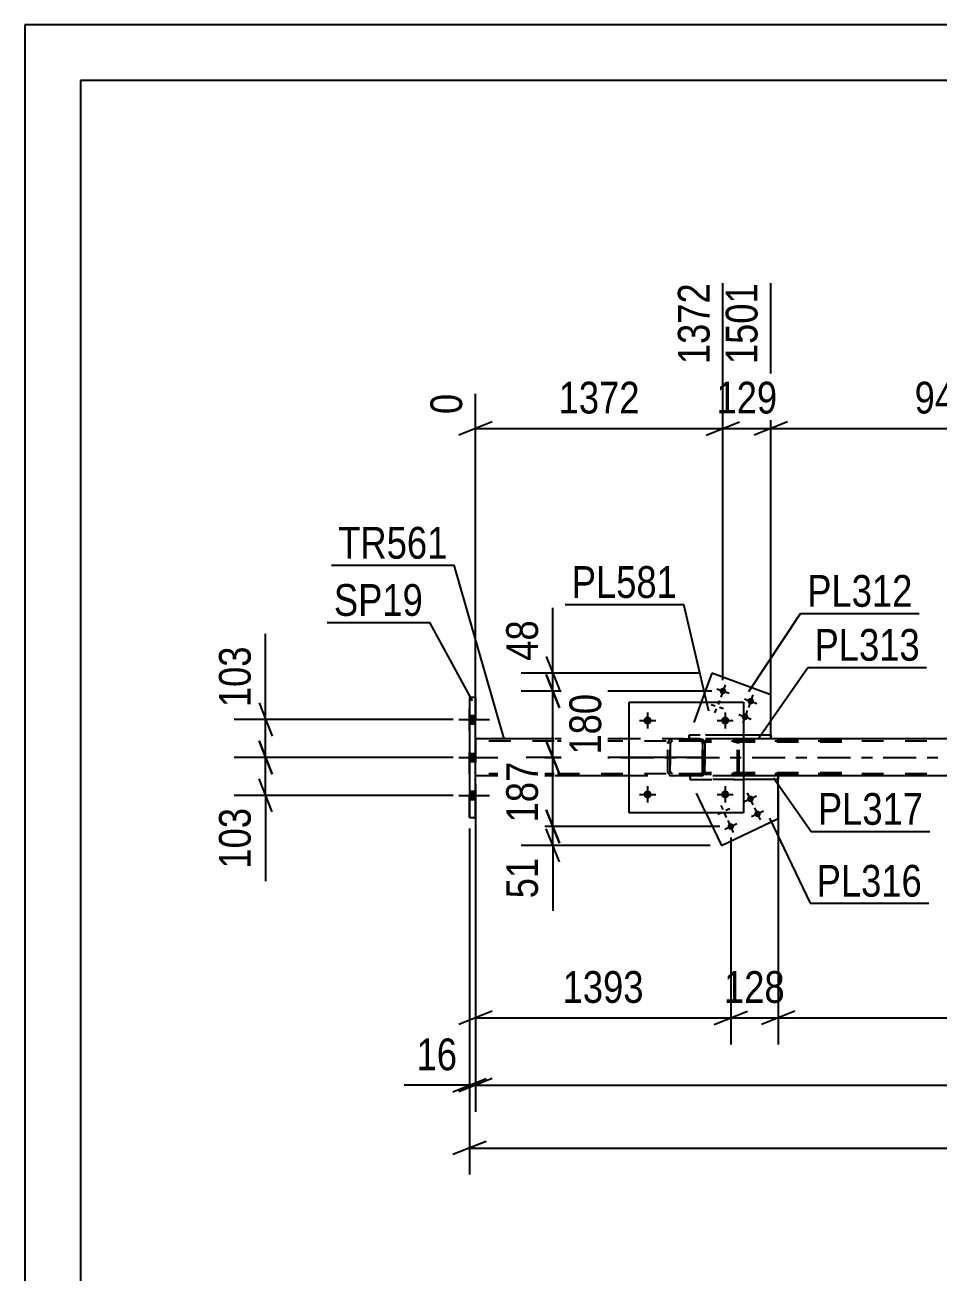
# Model space of a CAD drawing. Header units: millimetres. Extents: x 0 to 594, y 0 to 420.
# Drawn here: x 0 to 82.4, y 307.5 to 420 of the extents above; entities that cross this region are included whole.
import ezdxf

# ---------------------------------------------------------------- set-up
doc = ezdxf.new("R2010")
doc.units = ezdxf.units.MM
doc.linetypes.add('DXK_LINE_DOT2', pattern=[3.9198, 1.9599, -1.9599])
doc.linetypes.add('DXK_LINE_DOT3', pattern=[5.9187, 2.979, -0.9799, 0.9799, -0.9799])
doc.styles.add('Arial Narrow', font='ARIALN.TTF', dxfattribs={"height": 0.2})

# ---------------------------------------------------------------- blocks, each defined once
blk = doc.blocks.new('Unknown-570345895-1135 - 11720')
at = {"color": 5, "linetype": 'Continuous'}
for p, q in [((594, 420), (0, 420)), ((0, 420), (0, 0)), ((589, 415), (5, 415)), ((5, 415), (5, 5))]:
    blk.add_line(p, q, dxfattribs=at)
blk = doc.blocks.new('Part-570345895-4169 - 4057')
at = {"color": 2, "linetype": 'Continuous'}
for p, q in [((40.65, 359.32), (40.12, 359.32)), ((40.12, 359.32), (40.12, 348.48)), ((40.65, 348.48), (40.65, 359.32)), ((40.12, 348.48), (40.65, 348.48))]:
    blk.add_line(p, q, dxfattribs=at)
at = {"color": 7, "linetype": 'DXK_LINE_DOT2'}
for p, q in [((40.12, 348.48), (40.12, 359.32)), ((40.65, 359.32), (40.65, 348.48))]:
    blk.add_line(p, q, dxfattribs=at)
blk = doc.blocks.new('Bolt-570345895-4073 - 4057')
at = {"linetype": 'Continuous'}
for points in [[(65.19, 350.04, -1), (65.73, 350.29, -1)], [(65.83, 348.68, -1), (66.37, 348.94, -1)], [(63.42, 347.54, -1), (63.96, 347.79, -1)]]:
    blk.add_hatch(color=1, dxfattribs=at).paths.add_polyline_path(points)
at = {"color": 1, "linetype": 'Continuous'}
for p, q in [((66, 350.42), (64.92, 349.91)), ((65.72, 349.62), (65.2, 350.71)), ((62.51, 348.77), (62.87, 348.94)), ((62.79, 349.56), (62.97, 349.2)), ((63.59, 349.28), (63.23, 349.11)), ((66.65, 349.06), (65.56, 348.55)), ((66.36, 348.27), (65.85, 349.35)), ((63.31, 348.48), (63.14, 348.84)), ((64.24, 347.92), (63.15, 347.41)), ((63.95, 347.12), (63.44, 348.21))]:
    blk.add_line(p, q, dxfattribs=at)
blk = doc.blocks.new('Part-570345895-4080 - 4057')
at = {"color": 7, "linetype": 'DXK_LINE_DOT2'}
for p, q in [((60.03, 351.9), (60.03, 352.23)), ((60.03, 352.23), (60.03, 351.9)), ((64.85, 352.23), (60.03, 352.23)), ((67.96, 351.9), (67.96, 352.23)), ((67.96, 352.23), (67.96, 352.23)), ((60.03, 351.9), (64.85, 351.9)), ((67.96, 351.9), (67.96, 351.9))]:
    blk.add_line(p, q, dxfattribs=at)
at = {"color": 2, "linetype": 'Continuous'}
for p, q in [((67.96, 352.23), (64.85, 352.23)), ((67.96, 352.23), (67.96, 352.23)), ((67.96, 352.23), (67.96, 351.9)), ((67.96, 351.9), (64.85, 351.9)), ((67.96, 351.9), (67.96, 351.9))]:
    blk.add_line(p, q, dxfattribs=at)
blk = doc.blocks.new('Part-570345895-4085 - 4057')
at = {"color": 2, "linetype": 'Continuous'}
for p, q in [((61.97, 361.5), (61.02, 358.9)), ((67.3, 359.56), (61.97, 361.5)), ((67.3, 355.9), (67.3, 359.56))]:
    blk.add_line(p, q, dxfattribs=at)
at = {"color": 7, "linetype": 'DXK_LINE_DOT2'}
for p in [(61.02, 358.9), (67.3, 355.9)]:
    blk.add_line(p, (59.93, 355.9), dxfattribs=at)
blk = doc.blocks.new('Part-570345895-4101 - 4057')
at = {"linetype": 'Continuous'}
blk.add_hatch(color=2, dxfattribs=at).paths.add_polyline_path([(165.46, 355.57), (164.66, 356.97), (166.26, 356.97)])
at = {"color": 2, "linetype": 'Continuous'}
for p, q in [((165.46, 355.57), (164.66, 356.97)), ((164.66, 356.97), (166.26, 356.97)), ((166.26, 356.97), (165.46, 355.57)), ((47.75, 355.57), (40.65, 355.57)), ((54.52, 355.57), (47.85, 355.57)), ((97.09, 355.57), (67.3, 355.57)), ((126.44, 355.57), (107.42, 355.57)), ((139.65, 355.57), (139.64, 355.57)), ((175.46, 355.57), (149.99, 355.57)), ((47.75, 352.23), (40.65, 352.23)), ((54.52, 352.23), (47.85, 352.23)), ((97.09, 352.23), (67.96, 352.23)), ((126.31, 352.23), (107.42, 352.23)), ((169.6, 352.23), (149.99, 352.23)), ((175.46, 352.23), (172.15, 352.23))]:
    blk.add_line(p, q, dxfattribs=at)
at = {"color": 7, "linetype": 'DXK_LINE_DOT2'}
for p, q in [((40.65, 355.57), (40.65, 352.23)), ((47.75, 355.37), (40.65, 355.37)), ((175.46, 355.37), (47.85, 355.37)), ((67.3, 355.57), (54.52, 355.57)), ((107.42, 355.57), (97.09, 355.57)), ((175.46, 355.57), (126.44, 355.57)), ((149.99, 355.57), (139.65, 355.57)), ((175.46, 352.23), (175.46, 355.57)), ((175.46, 355.57), (175.46, 355.57)), ((175.46, 355.57), (175.46, 352.23)), ((175.46, 355.37), (175.46, 355.37)), ((47.75, 352.43), (40.65, 352.43)), ((175.46, 352.43), (47.85, 352.43)), ((67.96, 352.23), (54.52, 352.23)), ((107.42, 352.23), (97.09, 352.23)), ((149.99, 352.23), (126.31, 352.23)), ((172.15, 352.23), (169.6, 352.23)), ((175.46, 352.43), (175.46, 352.43)), ((175.46, 352.23), (175.46, 352.23)), ((175.46, 352.23), (175.46, 352.23))]:
    blk.add_line(p, q, dxfattribs=at)
at = {"color": 7, "linetype": 'DXK_LINE_DOT3'}
for p, q in [((40.65, 353.9), (47.75, 353.9)), ((47.85, 353.9), (175.46, 353.9))]:
    blk.add_line(p, q, dxfattribs=at)
at = {"color": 2, "linetype": 'Continuous'}
blk.add_circle((165.46, 356.47), 1, dxfattribs=at)
blk = doc.blocks.new('Bolt-570345895-4102 - 4057')
at = {"linetype": 'Continuous'}
for points in [[(40.65, 356.95), (40.65, 357.68), (40.12, 357.68), (40.12, 356.95)], [(40.65, 356.95), (40.65, 357.68), (40.12, 357.68), (40.12, 356.95)], [(40.65, 356.95), (40.65, 357.68), (40.12, 357.68), (40.12, 356.95)], [(40.65, 353.53), (40.65, 354.27), (40.12, 354.27), (40.12, 353.53)], [(40.65, 353.53), (40.65, 354.27), (40.12, 354.27), (40.12, 353.53)], [(40.65, 350.12), (40.65, 350.85), (40.12, 350.85), (40.12, 350.12)], [(40.65, 350.12), (40.65, 350.85), (40.12, 350.85), (40.12, 350.12)], [(40.65, 350.12), (40.65, 350.85), (40.12, 350.85), (40.12, 350.12)]]:
    blk.add_hatch(color=1, dxfattribs=at).paths.add_polyline_path(points)
at = {"color": 1, "linetype": 'Continuous'}
for p, q in [((39.15, 357.32), (41.92, 357.32)), ((39.15, 357.32), (41.92, 357.32)), ((39.15, 357.32), (41.92, 357.32)), ((40.12, 357.68), (40.65, 357.68)), ((40.12, 357.68), (40.65, 357.68)), ((40.12, 357.68), (40.65, 357.68)), ((40.12, 356.95), (40.65, 356.95)), ((40.12, 356.95), (40.65, 356.95)), ((40.12, 356.95), (40.65, 356.95)), ((39.15, 353.9), (41.92, 353.9)), ((39.15, 353.9), (41.92, 353.9)), ((40.12, 354.27), (40.65, 354.27)), ((40.12, 354.27), (40.65, 354.27)), ((40.12, 353.53), (40.65, 353.53)), ((40.12, 353.53), (40.65, 353.53)), ((39.15, 350.48), (41.92, 350.48)), ((39.15, 350.48), (41.92, 350.48)), ((39.15, 350.48), (41.92, 350.48)), ((40.12, 350.85), (40.65, 350.85)), ((40.12, 350.85), (40.65, 350.85)), ((40.12, 350.85), (40.65, 350.85)), ((40.12, 350.12), (40.65, 350.12)), ((40.12, 350.12), (40.65, 350.12)), ((40.12, 350.12), (40.65, 350.12))]:
    blk.add_line(p, q, dxfattribs=at)
blk = doc.blocks.new('Part-570345895-4116 - 4057')
at = {"color": 7, "linetype": 'DXK_LINE_DOT2'}
for p in [(67.96, 351.9), (61.45, 348.9)]:
    blk.add_line(p, (60.03, 351.9), dxfattribs=at)
at = {"color": 2, "linetype": 'Continuous'}
for p, q in [((67.96, 348.4), (67.96, 351.9)), ((61.45, 348.9), (62.84, 345.97)), ((62.84, 345.97), (67.96, 348.4))]:
    blk.add_line(p, q, dxfattribs=at)
blk = doc.blocks.new('Bolt-570345895-4122 - 4057')
at = {"linetype": 'Continuous'}
for points in [[(63.26, 359.79, -1), (62.7, 360, -1)], [(65.77, 358.88, -1), (65.21, 359.08, -1)], [(65.26, 357.47, -1), (64.69, 357.68, -1)]]:
    blk.add_hatch(color=1, dxfattribs=at).paths.add_polyline_path(points)
at = {"color": 1, "linetype": 'Continuous'}
for p, q in [((63.19, 360.46), (62.78, 359.33)), ((62.42, 360.1), (63.55, 359.69)), ((62.67, 359.05), (62.54, 358.67)), ((64.92, 359.19), (66.05, 358.78)), ((65.69, 359.55), (65.28, 358.42)), ((61.91, 358.69), (62.28, 358.55)), ((62.26, 357.92), (62.4, 358.3)), ((63.03, 358.28), (62.66, 358.42)), ((65.18, 358.14), (64.77, 357.01)), ((64.41, 357.78), (65.54, 357.37))]:
    blk.add_line(p, q, dxfattribs=at)
blk = doc.blocks.new('Bolt-570345895-4123 - 4057')
at = {"linetype": 'Continuous'}
for points in [[(56.55, 357.23, -1), (55.82, 357.23, -1)], [(63.55, 357.23, -1), (62.82, 357.23, -1)]]:
    blk.add_hatch(color=1, dxfattribs=at).paths.add_polyline_path(points)
at = {"color": 1, "linetype": 'Continuous'}
for p, q in [((56.19, 357.97), (56.19, 356.5)), ((63.19, 357.97), (63.19, 356.5)), ((55.45, 357.23), (56.92, 357.23)), ((62.45, 357.23), (63.92, 357.23))]:
    blk.add_line(p, q, dxfattribs=at)
blk = doc.blocks.new('Bolt-570345895-4124 - 4057')
at = {"linetype": 'Continuous'}
for points in [[(56.55, 350.57, -1), (55.82, 350.57, -1)], [(63.55, 350.57, -1), (62.82, 350.57, -1)]]:
    blk.add_hatch(color=1, dxfattribs=at).paths.add_polyline_path(points)
at = {"color": 1, "linetype": 'Continuous'}
for p, q in [((56.19, 351.3), (56.19, 349.83)), ((63.19, 351.3), (63.19, 349.83)), ((55.45, 350.57), (56.92, 350.57)), ((62.45, 350.57), (63.92, 350.57))]:
    blk.add_line(p, q, dxfattribs=at)
blk = doc.blocks.new('Part-570345895-4136 - 4057')
at = {"color": 7, "linetype": 'DXK_LINE_DOT2'}
for p, q in [((59.93, 355.9), (59.93, 355.57)), ((59.93, 355.57), (59.93, 355.9)), ((59.93, 355.9), (59.93, 355.9)), ((64.85, 355.9), (59.93, 355.9)), ((67.3, 355.9), (67.3, 355.57)), ((59.93, 355.57), (59.93, 355.57)), ((64.85, 355.57), (59.93, 355.57))]:
    blk.add_line(p, q, dxfattribs=at)
at = {"color": 2, "linetype": 'Continuous'}
for p, q in [((67.3, 355.9), (64.85, 355.9)), ((67.3, 355.57), (67.3, 355.9)), ((67.3, 355.57), (64.85, 355.57))]:
    blk.add_line(p, q, dxfattribs=at)
blk = doc.blocks.new('Part-570345895-4141 - 4057')
at = {"color": 2, "linetype": 'Continuous'}
for p, q in [((54.52, 348.9), (54.52, 358.9)), ((54.52, 358.9), (64.85, 358.9)), ((64.85, 358.9), (64.85, 348.9)), ((64.85, 348.9), (54.52, 348.9))]:
    blk.add_line(p, q, dxfattribs=at)
blk = doc.blocks.new('Part-570345895-4142 - 4057')
at = {"color": 7, "linetype": 'DXK_LINE_DOT2'}
for p, q in [((58.02, 355.16), (58.05, 355.32)), ((58.05, 355.32), (58.02, 355.16)), ((58.02, 352.63), (58.02, 355.16)), ((58.02, 355.16), (58.02, 355.16)), ((58.02, 352.63), (58.02, 355.16)), ((58.22, 355.16), (58.24, 355.24)), ((58.24, 355.24), (58.22, 355.16)), ((58.22, 352.63), (58.22, 355.16)), ((58.22, 355.16), (58.22, 355.16)), ((58.22, 355.16), (58.22, 352.63)), ((58.24, 355.24), (58.28, 355.31)), ((58.28, 355.31), (58.24, 355.24)), ((58.27, 355.53), (58.42, 355.56)), ((58.42, 355.56), (58.27, 355.53)), ((58.28, 355.31), (58.34, 355.35)), ((58.42, 355.36), (58.34, 355.35)), ((60.95, 355.56), (58.42, 355.56)), ((60.95, 355.36), (58.42, 355.36)), ((60.95, 355.56), (61.11, 355.53)), ((61.11, 355.53), (60.95, 355.56)), ((61.03, 355.35), (60.95, 355.36)), ((61.09, 355.31), (61.03, 355.35)), ((61.09, 355.31), (61.14, 355.24)), ((61.14, 355.24), (61.09, 355.31)), ((61.14, 355.24), (61.15, 355.16)), ((61.15, 355.16), (61.14, 355.24)), ((61.15, 352.63), (61.15, 355.16)), ((61.15, 355.16), (61.15, 355.16)), ((61.15, 355.16), (61.15, 352.63)), ((61.32, 355.32), (61.35, 355.16)), ((61.35, 355.16), (61.32, 355.32)), ((61.35, 352.63), (61.35, 355.16)), ((61.35, 355.16), (61.35, 355.16)), ((61.35, 355.16), (61.35, 352.63)), ((58.02, 352.63), (58.02, 352.63)), ((58.05, 352.48), (58.02, 352.63)), ((58.02, 352.63), (58.05, 352.48)), ((58.22, 352.63), (58.22, 352.63)), ((58.24, 352.55), (58.22, 352.63)), ((58.22, 352.63), (58.24, 352.55)), ((58.28, 352.49), (58.24, 352.55)), ((58.24, 352.55), (58.28, 352.49)), ((58.42, 352.23), (58.27, 352.26)), ((58.27, 352.26), (58.42, 352.23)), ((58.34, 352.45), (58.28, 352.49)), ((58.42, 352.43), (58.34, 352.45)), ((60.95, 352.43), (58.42, 352.43)), ((60.95, 352.23), (58.42, 352.23)), ((61.03, 352.45), (60.95, 352.43)), ((61.11, 352.26), (60.95, 352.23)), ((60.95, 352.23), (61.11, 352.26)), ((61.09, 352.49), (61.03, 352.45)), ((61.14, 352.55), (61.09, 352.49)), ((61.09, 352.49), (61.14, 352.55)), ((61.15, 352.63), (61.14, 352.55)), ((61.14, 352.55), (61.15, 352.63)), ((61.15, 352.63), (61.15, 352.63)), ((61.35, 352.63), (61.32, 352.48)), ((61.32, 352.48), (61.35, 352.63)), ((61.35, 352.63), (61.35, 352.63))]:
    blk.add_line(p, q, dxfattribs=at)
at = {"color": 7, "linetype": 'DXK_LINE_DOT3'}
blk.add_line((59.69, 353.9), (59.69, 353.9), dxfattribs=at)
at = {"color": 7, "linetype": 'DXK_LINE_DOT2'}
for centre, start, end in [((58.42, 355.16), 112.5, 157.5), ((58.42, 355.16), 112.5, 157.5), ((60.95, 355.16), 22.5, 67.5), ((60.95, 355.16), 22.5, 67.5), ((58.42, 352.63), 202.5, 247.5), ((58.42, 352.63), 202.5, 247.5), ((60.95, 352.63), 292.5, 337.5), ((60.95, 352.63), 292.5, 337.5)]:
    blk.add_arc(centre, 0.4, start, end, dxfattribs=at)
blk = doc.blocks.new('Part-570345895-4171 - 4057')
at = {"color": 7, "linetype": 'DXK_LINE_DOT2'}
for p, q in [((61.22, 355.26), (61.2, 355.16)), ((61.2, 352.64), (61.2, 355.16)), ((61.34, 355.16), (61.35, 355.21)), ((61.34, 352.64), (61.34, 355.16)), ((61.35, 355.21), (61.38, 355.25)), ((61.48, 355.42), (61.38, 355.4)), ((61.38, 355.25), (61.43, 355.28)), ((61.43, 355.28), (61.48, 355.29)), ((73.72, 355.42), (61.48, 355.42)), ((73.72, 355.29), (61.48, 355.29)), ((64.27, 355.4), (64.16, 355.42)), ((64.16, 355.29), (64.22, 355.28)), ((64.22, 355.28), (64.26, 355.25)), ((64.26, 355.25), (64.29, 355.21)), ((64.29, 355.21), (64.3, 355.16)), ((64.3, 352.64), (64.3, 355.16)), ((64.45, 355.16), (64.42, 355.26)), ((64.45, 352.64), (64.45, 355.16)), ((61.2, 352.64), (61.22, 352.54)), ((61.35, 352.59), (61.34, 352.64)), ((61.38, 352.55), (61.35, 352.59)), ((61.43, 352.52), (61.38, 352.55)), ((61.38, 352.4), (61.48, 352.37)), ((61.48, 352.51), (61.43, 352.52)), ((73.72, 352.51), (61.48, 352.51)), ((73.72, 352.37), (61.48, 352.37)), ((64.22, 352.52), (64.16, 352.51)), ((64.16, 352.37), (64.27, 352.4)), ((64.26, 352.55), (64.22, 352.52)), ((64.29, 352.59), (64.26, 352.55)), ((64.3, 352.64), (64.29, 352.59)), ((64.42, 352.54), (64.45, 352.64))]:
    blk.add_line(p, q, dxfattribs=at)
for centre, start, end in [((61.47, 355.15), 110.7583, 155.68), ((64.17, 355.15), 24.32, 69.2417), ((61.47, 352.65), 204.32, 249.2417), ((64.17, 352.65), 290.7583, 335.68)]:
    blk.add_arc(centre, 0.276, start, end, dxfattribs=at)
blk = doc.blocks.new('StraightDimension-570345895-4418 - 4057')
at = {"color": 7, "linetype": 'Continuous'}
for p, q in [((47.64, 361.5), (47.64, 367.41)), ((47.64, 361.5), (47.64, 367.41)), ((47.04, 363), (48.24, 360)), ((60.97, 361.5), (44.79, 361.5)), ((48.24, 358.39), (47.04, 361.39)), ((47.64, 359.89), (47.64, 361.5)), ((61.98, 359.89), (44.79, 359.89))]:
    blk.add_line(p, q, dxfattribs=at)
at = {"color": 0}
blk.add_wipeout([(46.89, 366.89), (42.69, 366.89), (42.69, 362.03), (46.89, 362.03)], dxfattribs=at)
at = {"color": 3, "style": 'Arial Narrow'}
blk.add_text('48', height=2.863, rotation=90.0002, dxfattribs=at).set_placement((46.29, 362.63))
blk = doc.blocks.new('StraightDimension-570345895-4294 - 4057')
at = {"color": 7, "linetype": 'Continuous'}
for p, q in [((67.96, 350.9), (67.96, 328.01)), ((63.69, 346.67), (63.69, 328.01)), ((62.19, 329.81), (65.19, 331.01)), ((69.46, 331.01), (66.46, 329.81)), ((63.69, 330.41), (67.96, 330.41))]:
    blk.add_line(p, q, dxfattribs=at)
at = {"color": 0}
blk.add_wipeout([(69.17, 331.16), (69.17, 335.36), (62.48, 335.36), (62.48, 331.16)], dxfattribs=at)
at = {"color": 3, "style": 'Arial Narrow'}
blk.add_text('128', height=2.863, dxfattribs=at).set_placement((63.08, 331.76))
blk = doc.blocks.new('StraightDimension-570345895-4288 - 4057')
at = {"color": 7, "linetype": 'Continuous'}
for p, q in [((40.65, 351.23), (40.65, 328.01)), ((63.69, 346.67), (63.69, 328.01)), ((42.15, 331.01), (39.15, 329.81)), ((62.19, 329.81), (65.19, 331.01)), ((40.65, 330.41), (63.69, 330.41))]:
    blk.add_line(p, q, dxfattribs=at)
at = {"color": 0}
blk.add_wipeout([(56.43, 331.16), (56.43, 335.36), (47.92, 335.36), (47.92, 331.16)], dxfattribs=at)
at = {"color": 3, "style": 'Arial Narrow'}
blk.add_text('1393', height=2.863, dxfattribs=at).set_placement((48.52, 331.76))
blk = doc.blocks.new('StraightDimension-570345895-4300 - 4057')
at = {"color": 7, "linetype": 'Continuous'}
for p, q in [((67.96, 350.9), (67.96, 328.01)), ((128.16, 345.45), (128.16, 328.01)), ((69.46, 331.01), (66.46, 329.81)), ((126.66, 329.81), (129.66, 331.01)), ((67.96, 330.41), (128.16, 330.41))]:
    blk.add_line(p, q, dxfattribs=at)
at = {"color": 0}
blk.add_wipeout([(102.32, 331.16), (102.32, 335.36), (93.8, 335.36), (93.8, 331.16)], dxfattribs=at)
at = {"color": 3, "style": 'Arial Narrow'}
blk.add_text('1806', height=2.863, dxfattribs=at).set_placement((94.4, 331.76))
blk = doc.blocks.new('StraightDimension-570345895-4325 - 4057')
at = {"color": 7, "linetype": 'Continuous'}
for p, q in [((40.12, 347.48), (40.12, 321.93)), ((40.65, 347.48), (40.65, 321.93)), ((40.12, 324.33), (34.21, 324.33)), ((40.12, 324.33), (34.21, 324.33)), ((38.62, 323.73), (41.62, 324.93)), ((42.15, 324.93), (39.15, 323.73)), ((40.12, 324.33), (40.65, 324.33))]:
    blk.add_line(p, q, dxfattribs=at)
at = {"color": 0}
blk.add_wipeout([(39.6, 325.08), (39.6, 329.28), (34.74, 329.28), (34.74, 325.08)], dxfattribs=at)
at = {"color": 3, "style": 'Arial Narrow'}
blk.add_text('16', height=2.863, dxfattribs=at).set_placement((35.34, 325.68))
blk = doc.blocks.new('StraightDimension-570345895-4335 - 4057')
at = {"color": 7, "linetype": 'Continuous'}
for p, q in [((40.65, 347.48), (40.65, 321.93)), ((175.46, 347.48), (175.46, 321.93)), ((42.15, 324.93), (39.15, 323.73)), ((40.65, 324.33), (175.46, 324.33)), ((173.96, 323.73), (176.96, 324.93))]:
    blk.add_line(p, q, dxfattribs=at)
at = {"color": 0}
blk.add_wipeout([(112.31, 325.08), (112.31, 329.28), (103.8, 329.28), (103.8, 325.08)], dxfattribs=at)
at = {"color": 3, "style": 'Arial Narrow'}
blk.add_text('4746', height=2.863, dxfattribs=at).set_placement((104.4, 325.68))
blk = doc.blocks.new('StraightDimension-570345895-4356 - 4057')
at = {"color": 7, "linetype": 'Continuous'}
for p, q in [((21.72, 357.32), (21.72, 365.05)), ((21.72, 357.32), (21.72, 365.05)), ((21.12, 358.82), (22.32, 355.82)), ((38.63, 357.32), (18.87, 357.32)), ((21.72, 353.9), (21.72, 357.32)), ((22.32, 352.4), (21.12, 355.4)), ((38.63, 353.9), (18.87, 353.9))]:
    blk.add_line(p, q, dxfattribs=at)
at = {"color": 0}
blk.add_wipeout([(20.97, 364.53), (16.77, 364.53), (16.77, 357.84), (20.97, 357.84)], dxfattribs=at)
at = {"color": 3, "style": 'Arial Narrow'}
blk.add_text('103', height=2.863, rotation=90.0002, dxfattribs=at).set_placement((20.37, 358.44))
blk = doc.blocks.new('StraightDimension-570345895-4366 - 4057')
at = {"color": 7, "linetype": 'Continuous'}
for p, q in [((21.12, 355.4), (22.32, 352.4)), ((38.63, 353.9), (18.87, 353.9)), ((21.72, 350.48), (21.72, 353.9)), ((22.32, 348.98), (21.12, 351.98)), ((38.63, 350.48), (18.87, 350.48)), ((21.72, 350.48), (21.72, 342.75)), ((21.72, 350.48), (21.72, 342.75))]:
    blk.add_line(p, q, dxfattribs=at)
at = {"color": 0}
blk.add_wipeout([(20.97, 349.96), (16.77, 349.96), (16.77, 343.27), (20.97, 343.27)], dxfattribs=at)
at = {"color": 3, "style": 'Arial Narrow'}
blk.add_text('103', height=2.863, rotation=90.0002, dxfattribs=at).set_placement((20.37, 343.87))
blk = doc.blocks.new('StraightDimension-570345895-4377 - 4057')
at = {"color": 7, "linetype": 'Continuous'}
for p, q in [((40.12, 347.48), (40.12, 316.26)), ((175.99, 347.48), (175.99, 316.26)), ((41.62, 319.26), (38.62, 318.06)), ((40.12, 318.66), (175.99, 318.66)), ((174.49, 318.06), (177.49, 319.26))]:
    blk.add_line(p, q, dxfattribs=at)
at = {"color": 0}
blk.add_wipeout([(112.31, 319.41), (112.31, 323.61), (103.8, 323.61), (103.8, 319.41)], dxfattribs=at)
at = {"color": 3, "style": 'Arial Narrow'}
blk.add_text('4778', height=2.863, dxfattribs=at).set_placement((104.4, 320.01))
blk = doc.blocks.new('StraightDimension-570345895-4388 - 4057')
at = {"color": 7, "linetype": 'Continuous'}
for p, q in [((47.04, 349.17), (48.24, 346.17)), ((62.69, 347.67), (44.79, 347.67)), ((48.24, 344.47), (47.04, 347.47)), ((47.64, 345.97), (47.64, 347.67)), ((61.84, 345.97), (44.79, 345.97)), ((47.64, 345.97), (47.64, 340.06)), ((47.64, 345.97), (47.64, 340.06))]:
    blk.add_line(p, q, dxfattribs=at)
at = {"color": 0}
blk.add_wipeout([(46.89, 345.45), (42.69, 345.45), (42.69, 340.59), (46.89, 340.59)], dxfattribs=at)
at = {"color": 3, "style": 'Arial Narrow'}
blk.add_text('51', height=2.863, rotation=90.0002, dxfattribs=at).set_placement((46.29, 341.19))
blk = doc.blocks.new('StraightDimension-570345895-4398 - 4057')
at = {"color": 7, "linetype": 'Continuous'}
for p, q in [((47.04, 355.4), (48.24, 352.4)), ((61.45, 353.9), (44.79, 353.9)), ((47.64, 347.67), (47.64, 353.9)), ((48.24, 346.17), (47.04, 349.17)), ((62.69, 347.67), (44.79, 347.67))]:
    blk.add_line(p, q, dxfattribs=at)
at = {"color": 0}
blk.add_wipeout([(46.89, 354.13), (42.69, 354.13), (42.69, 347.44), (46.89, 347.44)], dxfattribs=at)
at = {"color": 3, "style": 'Arial Narrow'}
blk.add_text('187', height=2.863, rotation=90.0002, dxfattribs=at).set_placement((46.29, 348.04))
blk = doc.blocks.new('StraightDimension-570345895-4408 - 4057')
at = {"color": 7, "linetype": 'Continuous'}
for p, q in [((47.04, 361.39), (48.24, 358.39)), ((61.98, 359.89), (45.24, 359.89)), ((47.64, 353.9), (47.64, 359.89)), ((48.24, 352.4), (47.04, 355.4)), ((61.45, 353.9), (45.24, 353.9))]:
    blk.add_line(p, q, dxfattribs=at)
at = {"color": 0}
blk.add_wipeout([(52.59, 360.24), (48.39, 360.24), (48.39, 353.56), (52.59, 353.56)], dxfattribs=at)
at = {"color": 3, "style": 'Arial Narrow'}
blk.add_text('180', height=2.863, rotation=90.0002, dxfattribs=at).set_placement((51.99, 354.16))
blk = doc.blocks.new('StraightDimension-570345895-11439 - 4057')
at = {"color": 7, "linetype": 'Continuous'}
for p, q in [((67.3, 356.9), (67.3, 396.7)), ((98.75, 358.23), (98.75, 392.2)), ((68.8, 384.19), (65.8, 382.99)), ((97.25, 382.99), (100.25, 384.19)), ((67.3, 383.59), (98.75, 383.59))]:
    blk.add_line(p, q, dxfattribs=at)
at = {"color": 0}
blk.add_wipeout([(86.37, 384.34), (86.37, 388.54), (79.68, 388.54), (79.68, 384.34)], dxfattribs=at)
at = {"color": 3, "style": 'Arial Narrow'}
blk.add_text('944', height=2.863, dxfattribs=at).set_placement((80.28, 384.94))
at = {"color": 0, "linetype": 'Continuous'}
blk.add_wipeout([(98.15, 392.8), (93.95, 392.8), (93.95, 384.29), (98.15, 384.29)], dxfattribs=at)
at = {"color": 3, "linetype": 'Continuous', "style": 'Arial Narrow'}
blk.add_text('2445', height=2.863, rotation=90.0002, dxfattribs=at).set_placement((97.55, 384.89))
blk = doc.blocks.new('StraightDimension-570345895-11440 - 4057')
at = {"color": 7, "linetype": 'Continuous'}
for p, q in [((62.98, 360.89), (62.98, 396.7)), ((67.3, 356.9), (67.3, 396.7)), ((61.48, 382.99), (64.48, 384.19)), ((68.8, 384.19), (65.8, 382.99)), ((62.98, 383.59), (67.3, 383.59))]:
    blk.add_line(p, q, dxfattribs=at)
at = {"color": 0}
blk.add_wipeout([(68.48, 384.34), (68.48, 388.54), (61.8, 388.54), (61.8, 384.34)], dxfattribs=at)
at = {"color": 3, "style": 'Arial Narrow'}
blk.add_text('129', height=2.863, dxfattribs=at).set_placement((62.4, 384.94))
at = {"color": 0, "linetype": 'Continuous'}
blk.add_wipeout([(66.7, 397.3), (62.5, 397.3), (62.5, 388.79), (66.7, 388.79)], dxfattribs=at)
at = {"color": 3, "linetype": 'Continuous', "style": 'Arial Narrow'}
blk.add_text('1501', height=2.863, rotation=90.0002, dxfattribs=at).set_placement((66.1, 389.39))
blk = doc.blocks.new('StraightDimension-570345895-11441 - 4057')
at = {"color": 7, "linetype": 'Continuous'}
for p, q in [((62.98, 360.89), (62.98, 396.7)), ((40.65, 356.57), (40.65, 386.71)), ((42.15, 384.19), (39.15, 382.99)), ((61.48, 382.99), (64.48, 384.19)), ((40.65, 383.59), (62.98, 383.59))]:
    blk.add_line(p, q, dxfattribs=at)
at = {"color": 0, "linetype": 'Continuous'}
blk.add_wipeout([(62.38, 397.3), (58.18, 397.3), (58.18, 388.79), (62.38, 388.79)], dxfattribs=at)
at = {"color": 0}
blk.add_wipeout([(56.07, 384.34), (56.07, 388.54), (47.56, 388.54), (47.56, 384.34)], dxfattribs=at)
at = {"color": 3, "linetype": 'Continuous', "style": 'Arial Narrow'}
blk.add_text('1372', height=2.863, rotation=90.0002, dxfattribs=at).set_placement((61.78, 389.39))
at = {"color": 3, "style": 'Arial Narrow'}
blk.add_text('1372', height=2.863, dxfattribs=at).set_placement((48.16, 384.94))
at = {"color": 0, "linetype": 'Continuous'}
blk.add_wipeout([(40.05, 387.31), (35.85, 387.31), (35.85, 384.29), (40.05, 384.29)], dxfattribs=at)
at = {"color": 3, "linetype": 'Continuous', "style": 'Arial Narrow'}
blk.add_text('0', height=2.86, rotation=90.0002, dxfattribs=at).set_placement((39.45, 384.89))
blk = doc.blocks.new('Mark-570345895-4076 - 4057')
at = {"color": 30, "linetype": 'Continuous'}
for p, q in [((67.55, 352.05), (70.95, 347.23)), ((70.95, 347.23), (81.66, 347.23))]:
    blk.add_line(p, q, dxfattribs=at)
at = {"color": 0}
blk.add_wipeout([(81.06, 347.83), (81.06, 350.83), (71.55, 350.83), (71.55, 347.83)], dxfattribs=at)
blk.add_wipeout([(81.06, 347.83), (81.06, 350.83), (71.55, 350.83), (71.55, 347.83)], dxfattribs=at)
at = {"color": 3, "style": 'Arial Narrow'}
blk.add_text('PL317', height=2.863, dxfattribs=at).set_placement((71.55, 347.83))
blk = doc.blocks.new('Mark-570345895-4081 - 4057')
at = {"color": 30, "linetype": 'Continuous'}
for p, q in [((65.32, 359.85), (69.99, 366.9)), ((69.99, 366.9), (80.7, 366.9))]:
    blk.add_line(p, q, dxfattribs=at)
at = {"color": 0}
blk.add_wipeout([(80.1, 367.5), (80.1, 370.5), (70.59, 370.5), (70.59, 367.5)], dxfattribs=at)
blk.add_wipeout([(80.1, 367.5), (80.1, 370.5), (70.59, 370.5), (70.59, 367.5)], dxfattribs=at)
at = {"color": 3, "style": 'Arial Narrow'}
blk.add_text('PL312', height=2.863, dxfattribs=at).set_placement((70.59, 367.5))
blk = doc.blocks.new('Mark-570345895-4097 - 4057')
at = {"color": 30, "linetype": 'Continuous'}
for p in [(27.67, 371.24), (43.24, 355.57)]:
    blk.add_line(p, (38.73, 371.24), dxfattribs=at)
at = {"color": 0}
blk.add_wipeout([(38.13, 371.84), (38.13, 374.84), (28.27, 374.84), (28.27, 371.84)], dxfattribs=at)
blk.add_wipeout([(38.13, 371.84), (38.13, 374.84), (28.27, 374.84), (28.27, 371.84)], dxfattribs=at)
at = {"color": 3, "style": 'Arial Narrow'}
blk.add_text('TR561', height=2.863, dxfattribs=at).set_placement((28.27, 371.84))
blk = doc.blocks.new('Mark-570345895-4165 - 4057')
at = {"color": 30, "linetype": 'Continuous'}
for p in [(27.28, 366.08), (40.39, 359.02)]:
    blk.add_line(p, (36.52, 366.08), dxfattribs=at)
at = {"color": 0}
blk.add_wipeout([(35.92, 366.68), (35.92, 369.68), (27.88, 369.68), (27.88, 366.68)], dxfattribs=at)
blk.add_wipeout([(35.92, 366.68), (35.92, 369.68), (27.88, 369.68), (27.88, 366.68)], dxfattribs=at)
at = {"color": 3, "style": 'Arial Narrow'}
blk.add_text('SP19', height=2.863, dxfattribs=at).set_placement((27.88, 366.68))
blk = doc.blocks.new('Mark-570345895-4112 - 4057')
at = {"color": 30, "linetype": 'Continuous'}
for p, q in [((67.17, 348.43), (70.84, 340.74)), ((70.84, 340.74), (81.55, 340.74))]:
    blk.add_line(p, q, dxfattribs=at)
at = {"color": 0}
blk.add_wipeout([(80.95, 341.34), (80.95, 344.34), (71.44, 344.34), (71.44, 341.34)], dxfattribs=at)
blk.add_wipeout([(80.95, 341.34), (80.95, 344.34), (71.44, 344.34), (71.44, 341.34)], dxfattribs=at)
at = {"color": 3, "style": 'Arial Narrow'}
blk.add_text('PL316', height=2.863, dxfattribs=at).set_placement((71.44, 341.34))
blk = doc.blocks.new('Mark-570345895-4132 - 4057')
at = {"color": 30, "linetype": 'Continuous'}
for p, q in [((66.23, 355.66), (70.65, 362.03)), ((70.65, 362.03), (81.35, 362.03))]:
    blk.add_line(p, q, dxfattribs=at)
at = {"color": 0}
blk.add_wipeout([(80.75, 362.63), (80.75, 365.63), (71.25, 365.63), (71.25, 362.63)], dxfattribs=at)
blk.add_wipeout([(80.75, 362.63), (80.75, 365.63), (71.25, 365.63), (71.25, 362.63)], dxfattribs=at)
at = {"color": 3, "style": 'Arial Narrow'}
blk.add_text('PL313', height=2.863, dxfattribs=at).set_placement((71.25, 362.63))
blk = doc.blocks.new('Mark-570345895-4137 - 4057')
at = {"color": 30, "linetype": 'Continuous'}
for p in [(48.74, 367.7), (61.7, 358.09)]:
    blk.add_line(p, (59.44, 367.7), dxfattribs=at)
at = {"color": 0}
blk.add_wipeout([(58.84, 368.3), (58.84, 371.3), (49.34, 371.3), (49.34, 368.3)], dxfattribs=at)
blk.add_wipeout([(58.84, 368.3), (58.84, 371.3), (49.34, 371.3), (49.34, 368.3)], dxfattribs=at)
at = {"color": 3, "style": 'Arial Narrow'}
blk.add_text('PL581', height=2.863, dxfattribs=at).set_placement((49.34, 368.3))

msp = doc.modelspace()

# ---------------------------------------------------------------- block references
for name in ['Unknown-570345895-1135 - 11720', 'Part-570345895-4085 - 4057', 'Bolt-570345895-4122 - 4057', 'Part-570345895-4169 - 4057', 'Part-570345895-4141 - 4057', 'Bolt-570345895-4123 - 4057', 'Bolt-570345895-4102 - 4057', 'Part-570345895-4101 - 4057', 'Part-570345895-4136 - 4057', 'Part-570345895-4142 - 4057', 'Part-570345895-4171 - 4057', 'Part-570345895-4080 - 4057', 'Bolt-570345895-4124 - 4057', 'Part-570345895-4116 - 4057', 'Bolt-570345895-4073 - 4057']:
    msp.add_blockref(name, (0, 0))

# ---------------------------------------------------------------- next in the draw order: block references
for name in ['StraightDimension-570345895-11439 - 4057', 'StraightDimension-570345895-4418 - 4057', 'StraightDimension-570345895-4356 - 4057', 'StraightDimension-570345895-4294 - 4057']:
    msp.add_blockref(name, (0, 0))

# ---------------------------------------------------------------- next in the draw order: block references
for name in ['StraightDimension-570345895-4288 - 4057', 'StraightDimension-570345895-4300 - 4057']:
    msp.add_blockref(name, (0, 0))

# ---------------------------------------------------------------- next in the draw order: block references
msp.add_blockref('StraightDimension-570345895-4325 - 4057', (0, 0))

# ---------------------------------------------------------------- next in the draw order: block references
msp.add_blockref('StraightDimension-570345895-4335 - 4057', (0, 0))

# ---------------------------------------------------------------- next in the draw order: block references
msp.add_blockref('StraightDimension-570345895-4366 - 4057', (0, 0))

# ---------------------------------------------------------------- next in the draw order: block references
msp.add_blockref('StraightDimension-570345895-4377 - 4057', (0, 0))

# ---------------------------------------------------------------- next in the draw order: block references
for name in ['Mark-570345895-4076 - 4057', 'StraightDimension-570345895-4388 - 4057']:
    msp.add_blockref(name, (0, 0))

# ---------------------------------------------------------------- next in the draw order: block references
for name in ['StraightDimension-570345895-4398 - 4057', 'Mark-570345895-4112 - 4057']:
    msp.add_blockref(name, (0, 0))

# ---------------------------------------------------------------- next in the draw order: block references
msp.add_blockref('StraightDimension-570345895-4408 - 4057', (0, 0))

# ---------------------------------------------------------------- next in the draw order: block references
msp.add_blockref('StraightDimension-570345895-11440 - 4057', (0, 0))

# ---------------------------------------------------------------- next in the draw order: block references
for name in ['StraightDimension-570345895-11441 - 4057', 'Mark-570345895-4081 - 4057']:
    msp.add_blockref(name, (0, 0))

# ---------------------------------------------------------------- next in the draw order: block references
for name in ['Mark-570345895-4097 - 4057', 'Mark-570345895-4137 - 4057', 'Mark-570345895-4132 - 4057']:
    msp.add_blockref(name, (0, 0))

# ---------------------------------------------------------------- next in the draw order: block references
msp.add_blockref('Mark-570345895-4165 - 4057', (0, 0))

doc.saveas('drawing.dxf')
